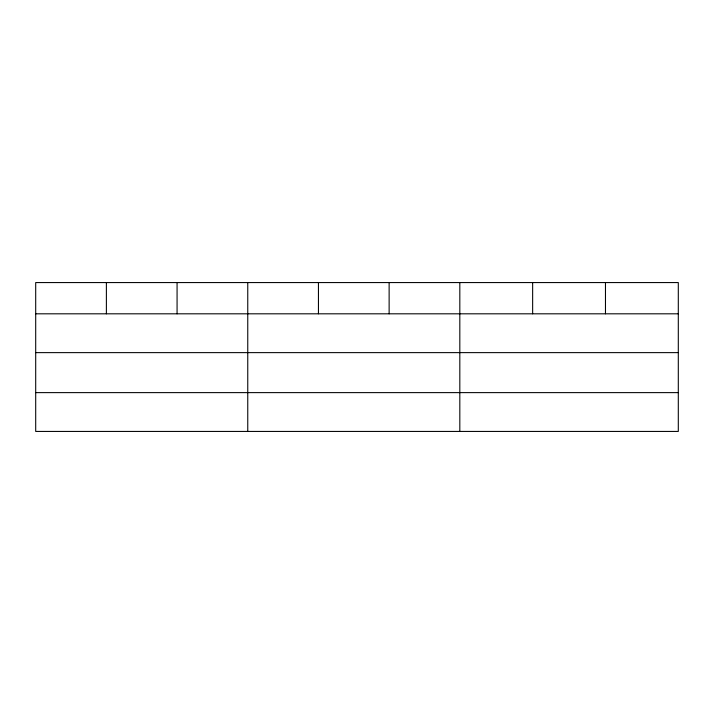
<?xml version="1.0" encoding="UTF-8"?>
<svg xmlns="http://www.w3.org/2000/svg" width="714" height="714" viewBox="0 0 714 714"><rect width="100%" height="100%" fill="white"/><g stroke="black" fill="none" stroke-linecap="round" stroke-linejoin="round"><path stroke-width="1.07" d="M678.3 352.627L678.3 282.565L35.7 282.565L35.7 431.434L678.3 431.434L678.3 352.627L35.7 352.627M35.7 313.812L678.3 313.812M35.7 392.62L678.3 392.62M605.472 282.565L605.472 313.812M532.644 282.565L532.644 313.812M459.816 282.565L459.816 431.434M389.13 282.565L389.13 313.812M318.444 282.565L318.444 313.812M247.758 282.565L247.758 431.434M177.072 282.565L177.072 313.812M106.386 282.565L106.386 313.812"/></g></svg>
